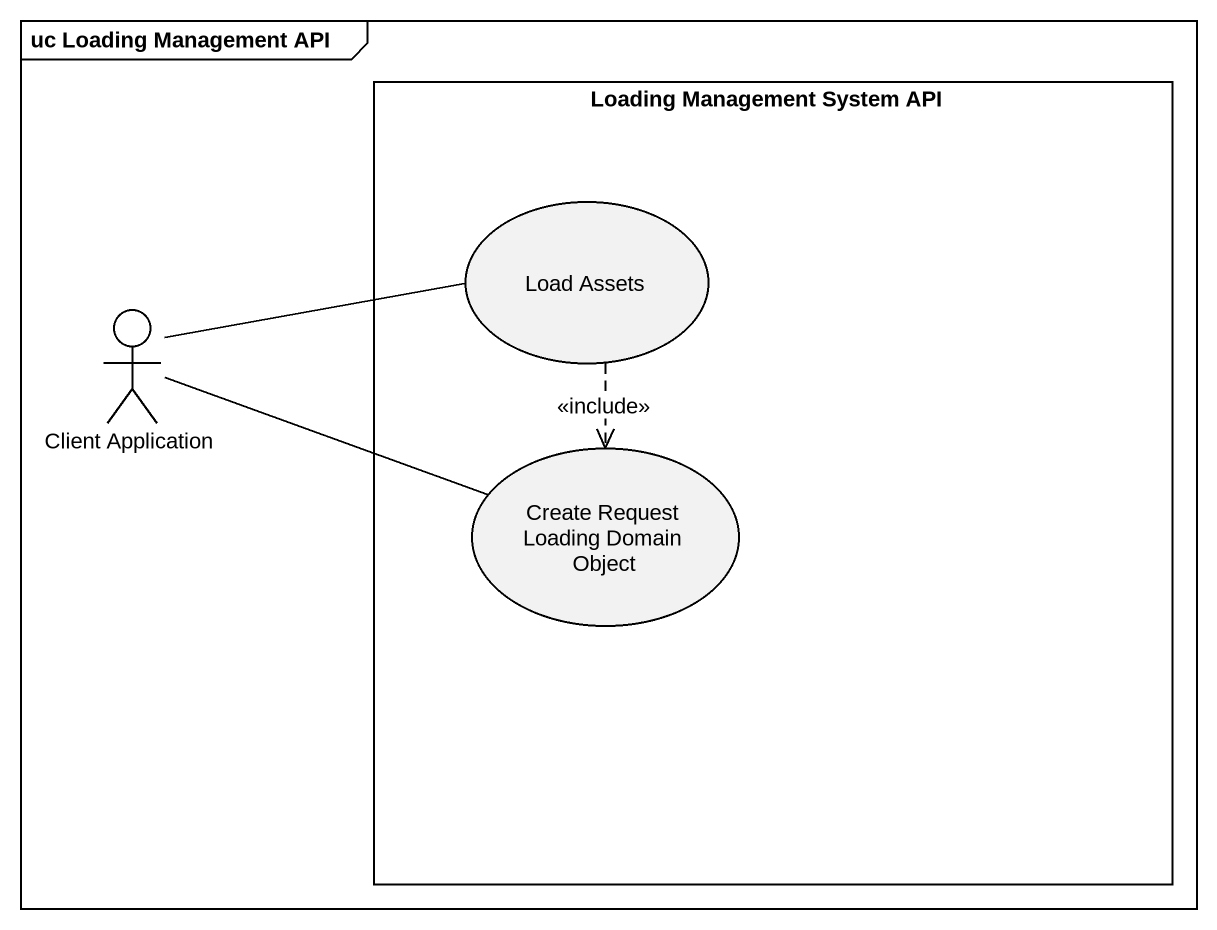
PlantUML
@startuml
mainframe uc Loading Management API
rectangle "Loading Management System API" as Loading_Management_System {
  usecase "Load Assets" as Load_Assets
  usecase "Create Request Loading Domain Object" as Create_Request_Loading
}
actor "Client Application" as Client_Application
Load_Assets ..> Create_Request_Loading : <<include>>
Client_Application -right- Load_Assets
Client_Application -right- Create_Request_Loading
@enduml
